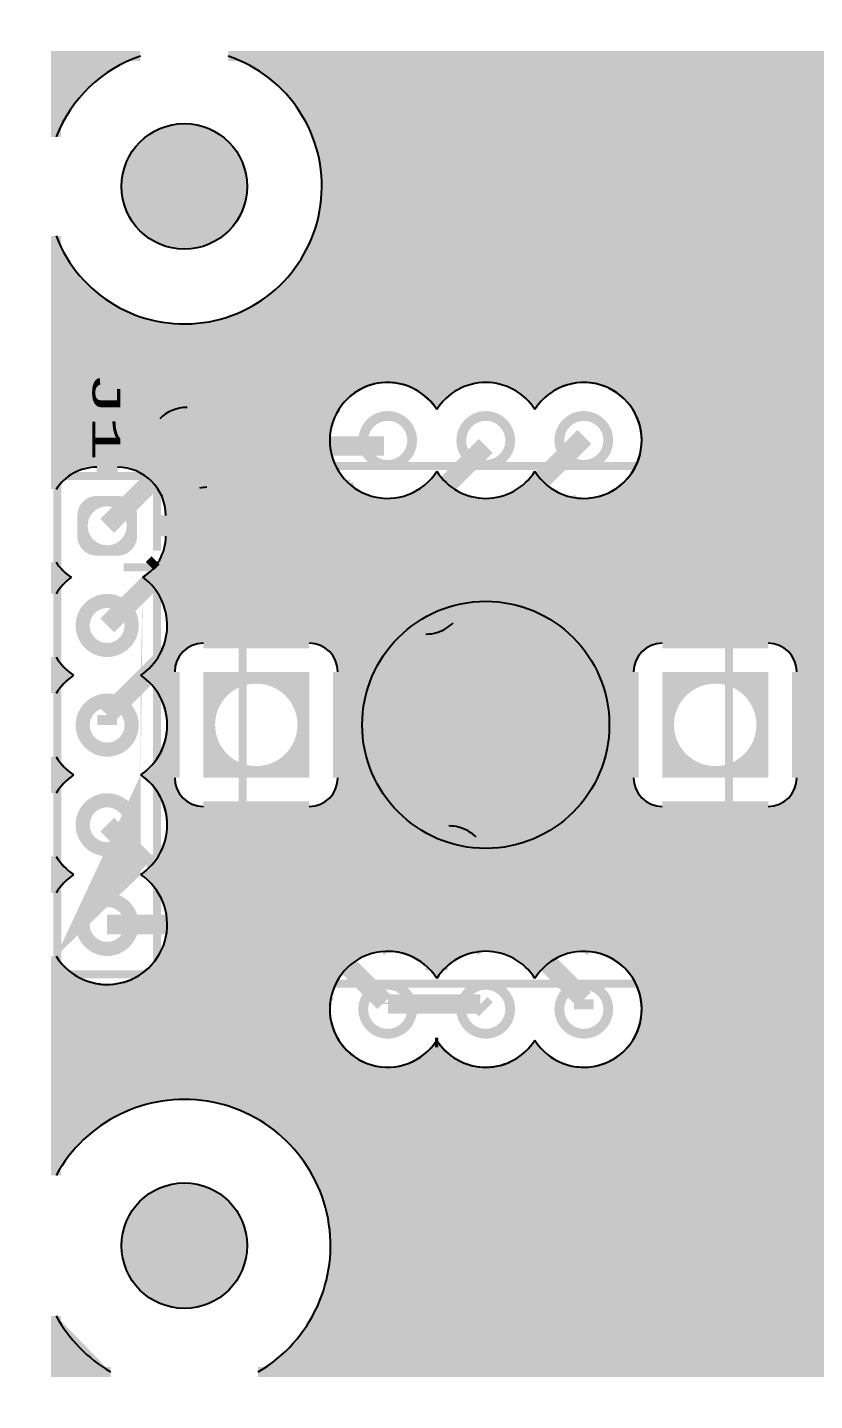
# Model space of a CAD drawing. Extents: x 0 to 40, y 0.1 to 35.1.
# Drawn here: x 0 to 20.07, y 0.05 to 35.05 of the extents above; entities that cross this region are included whole.
import ezdxf
from ezdxf.enums import TextEntityAlignment as Align

# ---------------------------------------------------------------- set-up
doc = ezdxf.new("R2010")
doc.units = 0
for name, color, linetype in [('COPPER_BOTTOM', 1, 'CONTINUOUS'), ('COPPER_TOP', 3, 'CONTINUOUS'), ('LEITERPLATTENUMRISS', 2, 'CONTINUOUS'), ('SIEBDRUCK_OBEN', 4, 'CONTINUOUS'), ('SIEBDRUCK_UNTEN', 6, 'CONTINUOUS')]:
    doc.layers.add(name, color=color, linetype=linetype)
doc.styles.add('MONOTxtStyle', font='monotxt')

msp = doc.modelspace()

# ---------------------------------------------------------------- hatches: boundary and pattern name
at = {"layer": 'COPPER_BOTTOM'}
h = msp.add_hatch(color=1, dxfattribs=at)
edge = h.paths.add_edge_path()
edge.add_line((5.119275, 34.321483), (34.880725, 34.321483))
edge.add_arc((36, 31), 3.505, 108.622807, 338.876439)
edge.add_line((39.269483, 29.736867), (39.269483, 23.446669))
edge.add_arc((38.364541, 22.613049), 1.230383, 42.65084, 90)
edge.add_line((38.364541, 23.843432), (37.995199, 23.843432))
edge.add_line((37.995199, 23.843432), (36.646281, 25.19236))
edge.add_arc((35.95126, 24.49901), 0.981727, 44.931019, 90)
edge.add_line((35.95126, 25.480737), (32.074515, 25.480737))
edge.add_arc((30.948, 24.525492), 1.477, 40.29677, 147.812574)
edge.add_arc((28.448, 24.525492), 1.477, 32.187426, 147.812574)
edge.add_arc((25.948, 24.525492), 1.477, 32.187426, 268.161929)
edge.add_line((25.900625, 23.049252), (28.816064, 20.133814))
edge.add_arc((29.51025, 20.827999), 0.981727, 225, 270.064095)
edge.add_line((29.511348, 19.846273), (34.391354, 19.846273))
edge.add_line((34.391354, 19.846273), (34.881618, 19.356009))
edge.add_line((34.881618, 19.356009), (32.948, 19.356009))
edge.add_arc((32.948, 18.625492), 0.730517, 90, 180)
edge.add_line((32.217483, 18.625492), (32.217483, 15.925492))
edge.add_arc((32.948, 15.925492), 0.730517, 180, 270)
edge.add_line((32.948, 15.194975), (35.648, 15.194975))
edge.add_arc((35.648, 15.925492), 0.730517, 270, 0)
edge.add_line((36.378517, 15.925492), (36.378517, 17.85911))
edge.add_line((36.378517, 17.85911), (36.611035, 17.626592))
edge.add_arc((38.1, 17.268508), 1.531418, 166.477609, 236.026567)
edge.add_arc((38.1, 14.728508), 1.531418, 123.973433, 181.282307)
edge.add_line((36.568966, 14.694237), (29.71451, 14.694237))
edge.add_arc((29.71451, 13.71251), 0.981727, 90, 104.735366)
edge.add_arc((29.714509, 13.71251), 0.981727, 104.735284, 135)
edge.add_line((29.020323, 14.406695), (26.107484, 11.493856))
edge.add_arc((25.948, 10.025492), 1.477, 83.801222, 327.812574)
edge.add_arc((28.448, 10.025492), 1.477, 212.187426, 324.997793)
edge.add_line((29.657855, 9.178273), (29.738145, 9.178273))
edge.add_arc((30.948, 10.025492), 1.477, 215.002207, 8.358372)
edge.add_line((32.409312, 10.240195), (33.37939, 11.210273))
edge.add_line((33.37939, 11.210273), (36.92174, 11.210273))
edge.add_arc((38.1, 12.188508), 1.531418, 219.700703, 319.787946)
edge.add_line((39.269483, 11.199796), (39.269483, 5.263133))
edge.add_arc((36, 4), 3.505, 21.123561, 246.631015)
edge.add_line((34.609738, 0.782517), (5.881045, 0.782517))
edge.add_arc((4, 4), 3.727, 300.311949, 151.311503)
edge.add_line((0.730517, 5.789137), (0.730517, 11.381425))
edge.add_arc((2.032, 12.188508), 1.531418, 211.804115, 320.129302)
edge.add_line((3.207353, 11.206781), (6.705355, 11.206783))
edge.add_line((6.705355, 11.206783), (7.716798, 10.195339))
edge.add_arc((9.184, 10.025492), 1.477, 173.396683, 324.997793)
edge.add_line((10.393855, 9.178273), (10.474145, 9.178273))
edge.add_arc((11.684, 10.025492), 1.477, 215.002207, 327.812574)
edge.add_arc((14.184, 10.025492), 1.477, 212.187426, 83.161131)
edge.add_line((14.359878, 11.491983), (11.442508, 14.409352))
edge.add_arc((10.74749, 13.716), 0.981727, 44.931232, 75.87864)
edge.add_arc((10.747489, 13.716), 0.981727, 75.87856, 90.047414)
edge.add_line((10.746676, 14.697727), (3.563109, 14.697727))
edge.add_arc((2.032, 14.728508), 1.531418, 358.848296, 56.026567)
edge.add_arc((2.032, 17.268508), 1.531418, 303.973433, 13.41413)
edge.add_line((3.521639, 17.623778), (3.753483, 17.855622))
edge.add_line((3.753483, 17.855622), (3.753483, 15.925492))
edge.add_arc((4.484, 15.925492), 0.730517, 180, 270)
edge.add_line((4.484, 15.194975), (7.184, 15.194975))
edge.add_arc((7.184, 15.925492), 0.730517, 270, 0)
edge.add_line((7.914517, 15.925492), (7.914517, 18.625492))
edge.add_arc((7.184, 18.625492), 0.730517, 0, 90)
edge.add_line((7.184, 19.356009), (5.25387, 19.356009))
edge.add_line((5.25387, 19.356009), (5.486644, 19.588783))
edge.add_line((5.486644, 19.588783), (10.155575, 19.588783))
edge.add_arc((10.156509, 20.57051), 0.981727, 269.945503, 287.093807)
edge.add_arc((10.15651, 20.57051), 0.981727, 287.093718, 315.068768)
edge.add_line((10.851528, 19.877158), (14.030827, 23.056456))
edge.add_arc((14.184, 24.525492), 1.477, 264.047395, 147.812574)
edge.add_arc((11.684, 24.525492), 1.477, 32.187426, 147.812574)
edge.add_arc((9.184, 24.525492), 1.477, 32.187426, 145.327874)
edge.add_line((7.969284, 25.365727), (4.068548, 25.365727))
edge.add_arc((4.067492, 24.384001), 0.981727, 89.938348, 135)
edge.add_line((3.373306, 25.078186), (2.138551, 23.843432))
edge.add_line((2.138551, 23.843432), (1.767459, 23.843432))
edge.add_arc((1.767459, 22.613049), 1.230383, 90, 147.43484)
edge.add_line((0.730517, 23.275313), (0.730517, 29.736867))
edge.add_arc((4, 31), 3.505, 201.123561, 71.377193)
edge = h.paths.add_edge_path()
edge.add_arc((21.248, 18.625492), 0.730517, 90, 180)
edge.add_line((20.517483, 18.625492), (20.517483, 15.925492))
edge.add_arc((21.248, 15.925492), 0.730517, 180, 270)
edge.add_line((21.248, 15.194975), (23.948, 15.194975))
edge.add_arc((23.948, 15.925492), 0.730517, 270, 0)
edge.add_line((24.678517, 15.925492), (24.678517, 18.625492))
edge.add_arc((23.948, 18.625492), 0.730517, 0, 90)
edge.add_line((23.948, 19.356009), (21.248, 19.356009))
edge = h.paths.add_edge_path()
edge.add_line((16.184, 15.194975), (18.884, 15.194975))
edge.add_arc((18.884, 15.925492), 0.730517, 270, 0)
edge.add_line((19.614517, 15.925492), (19.614517, 18.625492))
edge.add_arc((18.884, 18.625492), 0.730517, 0, 90)
edge.add_line((18.884, 19.356009), (16.184, 19.356009))
edge.add_arc((16.184, 18.625492), 0.730517, 90, 180)
edge.add_line((15.453483, 18.625492), (15.453483, 15.925492))
edge.add_arc((16.184, 15.925492), 0.730517, 180, 270)
h = msp.add_hatch(color=1, dxfattribs=at)
edge = h.paths.add_edge_path()
edge.add_line((0.730517, 32.263133), (0.730517, 34.321483))
edge.add_line((0.730517, 34.321483), (2.880725, 34.321483))
edge.add_arc((4, 31), 3.505, 108.622807, 158.876439)
h = msp.add_hatch(color=255, dxfattribs=at)
edge = h.paths.add_edge_path()
edge.add_arc((4, 31), 1.6, 0, 360)
h = msp.add_hatch(color=256, dxfattribs=at)
edge = h.paths.add_edge_path()
edge.add_arc((9.184, 24.525492), 0.75, 0, 360)
edge = h.paths.add_edge_path()
edge.add_arc((9.184, 24.525492), 0.5, 0, 360)
h = msp.add_hatch(color=256, dxfattribs=at)
edge = h.paths.add_edge_path()
edge.add_arc((11.684, 24.525492), 0.75, 0, 360)
edge = h.paths.add_edge_path()
edge.add_arc((11.684, 24.525492), 0.5, 0, 360)
h = msp.add_hatch(color=256, dxfattribs=at)
edge = h.paths.add_edge_path()
edge.add_arc((14.184, 24.525492), 0.75, 0, 360)
edge = h.paths.add_edge_path()
edge.add_arc((14.184, 24.525492), 0.5, 0, 360)
h = msp.add_hatch(color=256, dxfattribs=at)
edge = h.paths.add_edge_path()
edge.add_line((1.27, 22.613049), (1.27, 22.083967))
edge.add_arc((1.767459, 22.083967), 0.497459, 180, 270)
edge.add_line((1.767459, 21.586508), (2.296541, 21.586508))
edge.add_arc((2.296541, 22.083967), 0.497459, 270, 0)
edge.add_line((2.794, 22.083967), (2.794, 22.613049))
edge.add_arc((2.296541, 22.613049), 0.497459, 0, 90)
edge.add_line((2.296541, 23.110508), (1.767459, 23.110508))
edge.add_arc((1.767459, 22.613049), 0.497459, 90, 180)
edge = h.paths.add_edge_path()
edge.add_arc((2.032, 22.348508), 0.497459, 0, 360)
h = msp.add_hatch(color=1, dxfattribs=at)
edge = h.paths.add_edge_path()
edge.add_arc((9.184, 24.525492), 1.477, 229.505937, 234.02224)
edge.add_line((8.316305, 23.330237), (4.572, 23.330237))
edge.add_arc((4.572, 22.34851), 0.981727, 90, 101.045422)
edge.add_line((4.383914, 23.312051), (4.474136, 23.402273))
edge.add_line((4.474136, 23.402273), (8.224882, 23.402273))
h = msp.add_hatch(color=1, dxfattribs=at)
edge = h.paths.add_edge_path()
edge.add_line((0.730517, 20.615591), (0.730517, 21.421703))
edge.add_arc((1.767459, 22.083967), 1.230383, 212.56516, 238.207615)
edge.add_arc((2.032, 19.808508), 1.531418, 126.585553, 148.195885)
h = msp.add_hatch(color=256, dxfattribs=at)
edge = h.paths.add_edge_path()
edge.add_arc((2.032, 19.808508), 0.804418, 0, 360)
edge = h.paths.add_edge_path()
edge.add_arc((2.032, 19.808508), 0.4445, 0, 360)
h = msp.add_hatch(color=1, dxfattribs=at)
edge = h.paths.add_edge_path()
edge.add_line((0.730517, 18.075591), (0.730517, 19.001425))
edge.add_arc((2.032, 19.808508), 1.531418, 211.804115, 236.026567)
edge.add_arc((2.032, 17.268508), 1.531418, 123.973433, 148.195885)
h = msp.add_hatch(color=256, dxfattribs=at)
h.paths.add_polyline_path([(7.184, 15.925492), (4.484, 15.925492), (4.484, 18.625492), (7.184, 18.625492)])
edge = h.paths.add_edge_path()
edge.add_arc((5.834, 17.275492), 1.05, 0, 360)
h = msp.add_hatch(color=256, dxfattribs=at)
h.paths.add_polyline_path([(18.884, 15.925492), (16.184, 15.925492), (16.184, 18.625492), (18.884, 18.625492)])
edge = h.paths.add_edge_path()
edge.add_arc((17.534, 17.275492), 1.05, 0, 360)
h = msp.add_hatch(color=256, dxfattribs=at)
edge = h.paths.add_edge_path()
edge.add_arc((2.032, 17.268508), 0.804418, 0, 360)
edge = h.paths.add_edge_path()
edge.add_arc((2.032, 17.268508), 0.4445, 0, 360)
h = msp.add_hatch(color=1, dxfattribs=at)
edge = h.paths.add_edge_path()
edge.add_line((0.730517, 15.535591), (0.730517, 16.461425))
edge.add_arc((2.032, 17.268508), 1.531418, 211.804115, 236.026567)
edge.add_arc((2.032, 14.728508), 1.531418, 123.973433, 148.195885)
h = msp.add_hatch(color=256, dxfattribs=at)
edge = h.paths.add_edge_path()
edge.add_arc((2.032, 14.728508), 0.804418, 0, 360)
edge = h.paths.add_edge_path()
edge.add_arc((2.032, 14.728508), 0.4445, 0, 360)
h = msp.add_hatch(color=1, dxfattribs=at)
edge = h.paths.add_edge_path()
edge.add_arc((2.032, 12.188508), 1.531418, 123.973433, 148.195885)
edge.add_line((0.730517, 12.995591), (0.730517, 13.921425))
edge.add_arc((2.032, 14.728508), 1.531418, 211.804115, 236.026567)
h = msp.add_hatch(color=256, dxfattribs=at)
edge = h.paths.add_edge_path()
edge.add_arc((2.032, 12.188508), 0.804418, 0, 360)
edge = h.paths.add_edge_path()
edge.add_arc((2.032, 12.188508), 0.4445, 0, 360)
h = msp.add_hatch(color=1, dxfattribs=at)
edge = h.paths.add_edge_path()
edge.add_line((10.716762, 11.141727), (10.151238, 11.141727))
edge.add_arc((9.184, 10.025492), 1.477, 49.090487, 89.907265)
edge.add_line((9.186391, 11.50249), (7.954608, 12.734273))
edge.add_line((7.954608, 12.734273), (10.340844, 12.734273))
edge.add_line((10.340844, 12.734273), (11.57654, 11.498578))
edge.add_arc((11.684, 10.025492), 1.477, 94.172285, 130.909513)
h = msp.add_hatch(color=256, dxfattribs=at)
edge = h.paths.add_edge_path()
edge.add_arc((9.184, 10.025492), 0.75, 0, 360)
edge = h.paths.add_edge_path()
edge.add_arc((9.184, 10.025492), 0.5, 0, 360)
h = msp.add_hatch(color=256, dxfattribs=at)
edge = h.paths.add_edge_path()
edge.add_arc((11.684, 10.025492), 0.75, 0, 360)
edge = h.paths.add_edge_path()
edge.add_arc((11.684, 10.025492), 0.5, 0, 360)
h = msp.add_hatch(color=256, dxfattribs=at)
edge = h.paths.add_edge_path()
edge.add_arc((14.184, 10.025492), 0.75, 0, 360)
edge = h.paths.add_edge_path()
edge.add_arc((14.184, 10.025492), 0.5, 0, 360)
h = msp.add_hatch(color=255, dxfattribs=at)
edge = h.paths.add_edge_path()
edge.add_arc((4, 4), 1.6, 0, 360)
h = msp.add_hatch(color=1, dxfattribs=at)
edge = h.paths.add_edge_path()
edge.add_arc((4, 4), 3.727, 208.688497, 239.688051)
edge.add_line((2.118955, 0.782517), (0.730517, 0.782517))
edge.add_line((0.730517, 0.782517), (0.730517, 2.210863))
at = {"layer": 'COPPER_TOP'}
h = msp.add_hatch(color=3, dxfattribs=at)
edge = h.paths.add_edge_path()
edge.add_line((34.880725, 34.321483), (5.119275, 34.321483))
edge.add_arc((4, 31), 3.505, 201.123561, 71.377193, ccw=False)
edge.add_line((0.730517, 29.736867), (0.730517, 23.275313))
edge.add_arc((1.767459, 22.613049), 1.230383, 90, 147.43484, ccw=False)
edge.add_line((1.767459, 23.843432), (2.296541, 23.843432))
edge.add_arc((2.296541, 22.613049), 1.230383, 0, 90, ccw=False)
edge.add_line((3.526924, 22.613049), (3.526924, 22.083967))
edge.add_arc((2.296541, 22.083967), 1.230383, 301.792385, 0, ccw=False)
edge.add_arc((2.032, 19.808508), 1.531418, 303.973433, 53.414447, ccw=False)
edge.add_arc((2.032, 17.268508), 1.531418, 303.973433, 56.026567, ccw=False)
edge.add_arc((2.032, 14.728508), 1.531418, 303.973433, 56.026567, ccw=False)
edge.add_arc((2.032, 12.188508), 1.531418, 211.804115, 56.026567, ccw=False)
edge.add_line((0.730517, 11.381425), (0.730517, 5.789137))
edge.add_arc((4, 4), 3.727, 300.311949, 151.311503, ccw=False)
edge.add_line((5.881045, 0.782517), (34.609738, 0.782517))
edge.add_arc((36, 4), 3.505, 21.123561, 246.631015, ccw=False)
edge.add_line((39.269483, 5.263133), (39.269483, 11.199796))
edge.add_arc((38.1, 12.188508), 1.531418, 123.973433, 319.787946, ccw=False)
edge.add_arc((38.1, 14.728508), 1.531418, 123.973433, 236.026567, ccw=False)
edge.add_arc((38.1, 17.268508), 1.531418, 123.973433, 236.026567, ccw=False)
edge.add_arc((38.1, 19.808508), 1.531418, 126.585553, 236.026567, ccw=False)
edge.add_arc((37.835459, 22.083967), 1.230383, 180, 238.207615, ccw=False)
edge.add_line((36.605076, 22.083967), (36.605076, 22.613049))
edge.add_arc((37.835459, 22.613049), 1.230383, 90, 180, ccw=False)
edge.add_line((37.835459, 23.843432), (38.364541, 23.843432))
edge.add_arc((38.364541, 22.613049), 1.230383, 42.65084, 90, ccw=False)
edge.add_line((39.269483, 23.446669), (39.269483, 29.736867))
edge.add_arc((36, 31), 3.505, 108.622807, 338.876439, ccw=False)
edge = h.paths.add_edge_path()
edge.add_arc((14.184, 10.025492), 1.477, 212.187426, 147.812574, ccw=False)
edge.add_arc((11.684, 10.025492), 1.477, 212.187426, 327.812574, ccw=False)
edge.add_arc((9.184, 10.025492), 1.477, 32.187426, 327.812574, ccw=False)
edge.add_arc((11.684, 10.025492), 1.477, 32.187426, 147.812574, ccw=False)
edge = h.paths.add_edge_path()
edge.add_arc((4.484, 15.925492), 0.730517, 180, 270, ccw=False)
edge.add_line((3.753483, 15.925492), (3.753483, 18.625492))
edge.add_arc((4.484, 18.625492), 0.730517, 90, 180, ccw=False)
edge.add_line((4.484, 19.356009), (7.184, 19.356009))
edge.add_arc((7.184, 18.625492), 0.730517, 0, 90, ccw=False)
edge.add_line((7.914517, 18.625492), (7.914517, 15.925492))
edge.add_arc((7.184, 15.925492), 0.730517, 270, 0, ccw=False)
edge.add_line((7.184, 15.194975), (4.484, 15.194975))
edge = h.paths.add_edge_path()
edge.add_arc((16.184, 15.925492), 0.730517, 180, 270, ccw=False)
edge.add_line((15.453483, 15.925492), (15.453483, 18.625492))
edge.add_arc((16.184, 18.625492), 0.730517, 90, 180, ccw=False)
edge.add_line((16.184, 19.356009), (18.884, 19.356009))
edge.add_arc((18.884, 18.625492), 0.730517, 0, 90, ccw=False)
edge.add_line((19.614517, 18.625492), (19.614517, 15.925492))
edge.add_arc((18.884, 15.925492), 0.730517, 270, 0, ccw=False)
edge.add_line((18.884, 15.194975), (16.184, 15.194975))
edge = h.paths.add_edge_path()
edge.add_arc((14.184, 24.525492), 1.477, 212.187426, 147.812574, ccw=False)
edge.add_arc((11.684, 24.525492), 1.477, 212.187426, 327.812574, ccw=False)
edge.add_arc((9.184, 24.525492), 1.477, 32.187426, 327.812574, ccw=False)
edge.add_arc((11.684, 24.525492), 1.477, 32.187426, 147.812574, ccw=False)
edge = h.paths.add_edge_path()
edge.add_arc((30.948, 10.025492), 1.477, 212.187426, 147.812574, ccw=False)
edge.add_arc((28.448, 10.025492), 1.477, 212.187426, 327.812574, ccw=False)
edge.add_arc((25.948, 10.025492), 1.477, 32.187426, 327.812574, ccw=False)
edge.add_arc((28.448, 10.025492), 1.477, 32.187426, 147.812574, ccw=False)
edge = h.paths.add_edge_path()
edge.add_arc((21.248, 15.925492), 0.730517, 180, 270, ccw=False)
edge.add_line((20.517483, 15.925492), (20.517483, 18.625492))
edge.add_arc((21.248, 18.625492), 0.730517, 90, 180, ccw=False)
edge.add_line((21.248, 19.356009), (23.948, 19.356009))
edge.add_arc((23.948, 18.625492), 0.730517, 0, 90, ccw=False)
edge.add_line((24.678517, 18.625492), (24.678517, 15.925492))
edge.add_arc((23.948, 15.925492), 0.730517, 270, 0, ccw=False)
edge.add_line((23.948, 15.194975), (21.248, 15.194975))
edge = h.paths.add_edge_path()
edge.add_arc((32.948, 15.925492), 0.730517, 180, 270, ccw=False)
edge.add_line((32.217483, 15.925492), (32.217483, 18.625492))
edge.add_arc((32.948, 18.625492), 0.730517, 90, 180, ccw=False)
edge.add_line((32.948, 19.356009), (35.648, 19.356009))
edge.add_arc((35.648, 18.625492), 0.730517, 0, 90, ccw=False)
edge.add_line((36.378517, 18.625492), (36.378517, 15.925492))
edge.add_arc((35.648, 15.925492), 0.730517, 270, 0, ccw=False)
edge.add_line((35.648, 15.194975), (32.948, 15.194975))
edge = h.paths.add_edge_path()
edge.add_arc((30.948, 24.525492), 1.477, 212.187426, 147.812574, ccw=False)
edge.add_arc((28.448, 24.525492), 1.477, 212.187426, 327.812574, ccw=False)
edge.add_arc((25.948, 24.525492), 1.477, 32.187426, 327.812574, ccw=False)
edge.add_arc((28.448, 24.525492), 1.477, 32.187426, 147.812574, ccw=False)
h = msp.add_hatch(color=3, dxfattribs=at)
edge = h.paths.add_edge_path()
edge.add_line((0.730517, 32.263133), (0.730517, 34.321483))
edge.add_line((0.730517, 34.321483), (2.880725, 34.321483))
edge.add_arc((4, 31), 3.505, 108.622807, 158.876439)
h = msp.add_hatch(color=255, dxfattribs=at)
edge = h.paths.add_edge_path()
edge.add_arc((4, 31), 1.6, 0, 360)
h = msp.add_hatch(color=256, dxfattribs=at)
edge = h.paths.add_edge_path()
edge.add_arc((9.184, 24.525492), 0.75, 0, 360)
edge = h.paths.add_edge_path()
edge.add_arc((9.184, 24.525492), 0.5, 0, 360)
h = msp.add_hatch(color=256, dxfattribs=at)
edge = h.paths.add_edge_path()
edge.add_arc((11.684, 24.525492), 0.75, 0, 360)
edge = h.paths.add_edge_path()
edge.add_arc((11.684, 24.525492), 0.5, 0, 360)
h = msp.add_hatch(color=256, dxfattribs=at)
edge = h.paths.add_edge_path()
edge.add_arc((14.184, 24.525492), 0.75, 0, 360)
edge = h.paths.add_edge_path()
edge.add_arc((14.184, 24.525492), 0.5, 0, 360)
h = msp.add_hatch(color=256, dxfattribs=at)
edge = h.paths.add_edge_path()
edge.add_line((1.27, 22.613049), (1.27, 22.083967))
edge.add_arc((1.767459, 22.083967), 0.497459, 180, 270)
edge.add_line((1.767459, 21.586508), (2.296541, 21.586508))
edge.add_arc((2.296541, 22.083967), 0.497459, 270, 0)
edge.add_line((2.794, 22.083967), (2.794, 22.613049))
edge.add_arc((2.296541, 22.613049), 0.497459, 0, 90)
edge.add_line((2.296541, 23.110508), (1.767459, 23.110508))
edge.add_arc((1.767459, 22.613049), 0.497459, 90, 180)
edge = h.paths.add_edge_path()
edge.add_arc((2.032, 22.348508), 0.497459, 0, 360)
h = msp.add_hatch(color=3, dxfattribs=at)
edge = h.paths.add_edge_path()
edge.add_arc((1.767459, 22.083967), 1.230383, 212.56516, 238.207615, ccw=False)
edge.add_line((0.730517, 21.421703), (0.730517, 20.615591))
edge.add_arc((2.032, 19.808508), 1.531418, 126.585553, 148.195885, ccw=False)
h = msp.add_hatch(color=256, dxfattribs=at)
edge = h.paths.add_edge_path()
edge.add_arc((2.032, 19.808508), 0.804418, 0, 360)
edge = h.paths.add_edge_path()
edge.add_arc((2.032, 19.808508), 0.4445, 0, 360)
h = msp.add_hatch(color=3, dxfattribs=at)
edge = h.paths.add_edge_path()
edge.add_arc((2.032, 19.808508), 1.531418, 211.804115, 236.026567, ccw=False)
edge.add_line((0.730517, 19.001425), (0.730517, 18.075591))
edge.add_arc((2.032, 17.268508), 1.531418, 123.973433, 148.195885, ccw=False)
h = msp.add_hatch(color=256, dxfattribs=at)
h.paths.add_polyline_path([(7.184, 15.925492), (4.484, 15.925492), (4.484, 18.625492), (7.184, 18.625492)])
edge = h.paths.add_edge_path()
edge.add_arc((5.834, 17.275492), 1.05, 0, 360)
h = msp.add_hatch(color=256, dxfattribs=at)
h.paths.add_polyline_path([(18.884, 15.925492), (16.184, 15.925492), (16.184, 18.625492), (18.884, 18.625492)])
edge = h.paths.add_edge_path()
edge.add_arc((17.534, 17.275492), 1.05, 0, 360)
h = msp.add_hatch(color=256, dxfattribs=at)
edge = h.paths.add_edge_path()
edge.add_arc((2.032, 17.268508), 0.804418, 0, 360)
edge = h.paths.add_edge_path()
edge.add_arc((2.032, 17.268508), 0.4445, 0, 360)
h = msp.add_hatch(color=3, dxfattribs=at)
edge = h.paths.add_edge_path()
edge.add_arc((2.032, 17.268508), 1.531418, 211.804115, 236.026567, ccw=False)
edge.add_line((0.730517, 16.461425), (0.730517, 15.535591))
edge.add_arc((2.032, 14.728508), 1.531418, 123.973433, 148.195885, ccw=False)
h = msp.add_hatch(color=256, dxfattribs=at)
edge = h.paths.add_edge_path()
edge.add_arc((2.032, 14.728508), 0.804418, 0, 360)
edge = h.paths.add_edge_path()
edge.add_arc((2.032, 14.728508), 0.4445, 0, 360)
h = msp.add_hatch(color=3, dxfattribs=at)
edge = h.paths.add_edge_path()
edge.add_arc((2.032, 14.728508), 1.531418, 211.804115, 236.026567, ccw=False)
edge.add_line((0.730517, 13.921425), (0.730517, 12.995591))
edge.add_arc((2.032, 12.188508), 1.531418, 123.973433, 148.195885, ccw=False)
h = msp.add_hatch(color=256, dxfattribs=at)
edge = h.paths.add_edge_path()
edge.add_arc((2.032, 12.188508), 0.804418, 0, 360)
edge = h.paths.add_edge_path()
edge.add_arc((2.032, 12.188508), 0.4445, 0, 360)
h = msp.add_hatch(color=256, dxfattribs=at)
edge = h.paths.add_edge_path()
edge.add_arc((9.184, 10.025492), 0.75, 0, 360)
edge = h.paths.add_edge_path()
edge.add_arc((9.184, 10.025492), 0.5, 0, 360)
h = msp.add_hatch(color=256, dxfattribs=at)
edge = h.paths.add_edge_path()
edge.add_arc((11.684, 10.025492), 0.75, 0, 360)
edge = h.paths.add_edge_path()
edge.add_arc((11.684, 10.025492), 0.5, 0, 360)
h = msp.add_hatch(color=256, dxfattribs=at)
edge = h.paths.add_edge_path()
edge.add_arc((14.184, 10.025492), 0.75, 0, 360)
edge = h.paths.add_edge_path()
edge.add_arc((14.184, 10.025492), 0.5, 0, 360)
h = msp.add_hatch(color=255, dxfattribs=at)
edge = h.paths.add_edge_path()
edge.add_arc((4, 4), 1.6, 0, 360)
h = msp.add_hatch(color=3, dxfattribs=at)
edge = h.paths.add_edge_path()
edge.add_line((0.730517, 2.210863), (0.730517, 0.782517))
edge.add_line((0.730517, 0.782517), (2.118955, 0.782517))
edge.add_arc((4, 4), 3.727, 208.688497, 239.688051, ccw=False)
at = {"layer": 'LEITERPLATTENUMRISS'}
h = msp.add_hatch(color=255, dxfattribs=at)
edge = h.paths.add_edge_path()
edge.add_arc((4, 31), 1.6, 0, 360)
h = msp.add_hatch(color=255, dxfattribs=at)
edge = h.paths.add_edge_path()
edge.add_arc((4, 4), 1.6, 0, 360)
at = {"layer": 'SIEBDRUCK_OBEN'}
h = msp.add_hatch(color=255, dxfattribs=at)
edge = h.paths.add_edge_path()
edge.add_arc((4, 31), 1.6, 0, 360)
h = msp.add_hatch(color=255, dxfattribs=at)
edge = h.paths.add_edge_path()
edge.add_arc((4, 4), 1.6, 0, 360)
at = {"layer": 'SIEBDRUCK_UNTEN'}
h = msp.add_hatch(color=255, dxfattribs=at)
edge = h.paths.add_edge_path()
edge.add_arc((4, 31), 1.6, 0, 360)
h = msp.add_hatch(color=255, dxfattribs=at)
edge = h.paths.add_edge_path()
edge.add_arc((4, 4), 1.6, 0, 360)

# ---------------------------------------------------------------- linework, layer by layer
at = {"layer": 'COPPER_BOTTOM', "color": 1}
for points, const_width in [([(0.730517, 32.263133), (0.730517, 34.321483), (2.880725, 34.321483)], 0.254), ([(5.119275, 34.321483), (34.880725, 34.321483)], 0.254), ([(0.730517, 23.275313), (0.730517, 29.736867)], 0.254), ([(3.373306, 25.078186), (2.138551, 23.843432), (1.767459, 23.843432)], 0.254), ([(7.969284, 25.365727), (4.068548, 25.365727)], 0.254), ([(10.15651, 20.57051), (14.198365, 24.612365)], 0.5), ([(2.032, 22.348508), (4.067492, 24.384)], 0.5), ([(4.067492, 24.384), (9.093254, 24.384)], 0.5), ([(9.64851, 22.34851), (11.684, 24.384)], 0.5), ([(4.383914, 23.312051), (4.474136, 23.402273), (8.224882, 23.402273)], 0.254), ([(8.316305, 23.330237), (4.572, 23.330237)], 0.254), ([(10.851528, 19.877158), (14.030827, 23.056456)], 0.254), ([(4.572, 22.34851), (2.032, 19.808508)], 0.5), ([(4.572, 22.34851), (9.64851, 22.34851)], 0.5), ([(0.730517, 20.615591), (0.730517, 21.421703)], 0.254), ([(2.032, 17.52251), (5.08, 20.57051)], 0.5), ([(5.08, 20.57051), (10.15651, 20.57051)], 0.5), ([(7.184, 19.356009), (5.25387, 19.356009), (5.486644, 19.588783), (10.155575, 19.588783)], 0.254), ([(18.884, 19.356009), (16.184, 19.356009)], 0.254), ([(0.730517, 18.075591), (0.730517, 19.001425)], 0.254), ([(7.914517, 15.925492), (7.914517, 18.625492)], 0.254), ([(15.453483, 18.625492), (15.453483, 15.925492)], 0.254), ([(19.614517, 15.925492), (19.614517, 18.625492)], 0.254), ([(3.521639, 17.623778), (3.753483, 17.855622), (3.753483, 15.925492)], 0.254), ([(2.032, 17.52251), (2.032, 17.26851)], 0.5), ([(0.730517, 15.535591), (0.730517, 16.461425)], 0.254), ([(4.484, 15.194975), (7.184, 15.194975)], 0.254), ([(16.184, 15.194975), (18.884, 15.194975)], 0.254), ([(3.04975, 13.716), (2.033746, 14.732)], 0.5), ([(10.746676, 14.697727), (3.563109, 14.697727)], 0.254), ([(14.359878, 11.491983), (11.442508, 14.409352)], 0.254), ([(0.730517, 12.995591), (0.730517, 13.921425)], 0.254), ([(10.74749, 13.716), (3.04975, 13.716)], 0.5), ([(14.184, 10.27949), (10.74749, 13.716)], 0.5), ([(9.186391, 11.50249), (7.954608, 12.734273), (10.340844, 12.734273), (11.57654, 11.498578)], 0.254), ([(7.112, 12.18851), (2.032, 12.188508)], 0.5), ([(7.112, 12.18851), (9.09675, 10.20376)], 0.5), ([(0.730517, 5.789137), (0.730517, 11.381425)], 0.254), ([(3.207353, 11.206781), (6.705355, 11.206783), (7.716798, 10.195339)], 0.254), ([(10.716762, 11.141727), (10.151238, 11.141727)], 0.254), ([(14.184, 10.27949), (14.184, 10.025492)], 0.5), ([(9.09675, 10.20376), (9.09675, 10.16)], 0.5), ([(11.549492, 10.16), (9.191254, 10.16)], 0.5), ([(11.684, 10.025492), (11.549492, 10.16)], 0.5), ([(10.393855, 9.178273), (10.474145, 9.178273)], 0.254), ([(2.118955, 0.782517), (0.730517, 0.782517), (0.730517, 2.210863)], 0.254), ([(34.609738, 0.782517), (5.881045, 0.782517)], 0.254)]:
    msp.add_lwpolyline(points, dxfattribs=dict(at, const_width=const_width))
at = {"layer": 'COPPER_BOTTOM', "color": 255}
for centre in [(4, 31), (4, 4)]:
    msp.add_circle(centre, 1.6, dxfattribs=at)
at = {"layer": 'COPPER_BOTTOM', "color": 1}
for centre, radius, start, end in [((4, 31), 3.505, 201.123561, 71.377193), ((4, 31), 3.505, 108.622807, 158.876439), ((9.184, 24.525492), 1.477, 32.187426, 145.327874), ((11.684, 24.525492), 1.477, 32.187426, 147.812574), ((14.184, 24.525492), 1.477, 264.047395, 147.812574), ((4.067492, 24.384001), 0.981727, 89.938348, 135), ((1.767459, 22.613049), 1.230383, 90, 147.43484), ((4.572, 22.34851), 0.981727, 90, 101.045422), ((9.184, 24.525492), 1.477, 229.505937, 234.02224), ((1.767459, 22.083967), 1.230383, 212.56516, 238.207615), ((2.032, 19.808508), 1.531418, 126.585553, 148.195885), ((10.156509, 20.57051), 0.981727, 269.945503, 287.093807), ((10.15651, 20.57051), 0.981727, 287.093718, 315.068768), ((7.184, 18.625492), 0.730517, 0, 90), ((16.184, 18.625492), 0.730517, 90, 180), ((18.884, 18.625492), 0.730517, 0, 90), ((2.032, 19.808508), 1.531418, 211.804115, 236.026567), ((2.032, 17.268508), 1.531418, 123.973433, 148.195885), ((2.032, 17.268508), 1.531418, 303.973433, 13.41413), ((2.032, 17.268508), 1.531418, 211.804115, 236.026567), ((2.032, 14.728508), 1.531418, 123.973433, 148.195885), ((2.032, 14.728508), 1.531418, 358.848296, 56.026567), ((4.484, 15.925492), 0.730517, 180, 270), ((7.184, 15.925492), 0.730517, 270, 0), ((16.184, 15.925492), 0.730517, 180, 270), ((18.884, 15.925492), 0.730517, 270, 0), ((10.747489, 13.716), 0.981727, 75.87856, 90.047414), ((10.74749, 13.716), 0.981727, 44.931232, 75.87864), ((2.032, 14.728508), 1.531418, 211.804115, 236.026567), ((2.032, 12.188508), 1.531418, 123.973433, 148.195885), ((2.032, 12.188508), 1.531418, 211.804115, 320.129302), ((9.184, 10.025492), 1.477, 49.090487, 89.907265), ((11.684, 10.025492), 1.477, 94.172285, 130.909513), ((14.184, 10.025492), 1.477, 212.187426, 83.161131), ((9.184, 10.025492), 1.477, 173.396683, 324.997793), ((11.684, 10.025492), 1.477, 215.002207, 327.812574), ((4, 4), 3.727, 300.311949, 151.311503), ((4, 4), 3.727, 208.688497, 239.688051)]:
    msp.add_arc(centre, radius, start, end, dxfattribs=at)
at = {"layer": 'COPPER_TOP', "color": 3, "const_width": 0.254}
for points in [[(0.730517, 32.263133), (0.730517, 34.321483), (2.880725, 34.321483)], [(34.880725, 34.321483), (5.119275, 34.321483)], [(0.730517, 29.736867), (0.730517, 23.275313)], [(1.767459, 23.843432), (2.296541, 23.843432)], [(3.526924, 22.613049), (3.526924, 22.083967)], [(0.730517, 21.421703), (0.730517, 20.615591)], [(4.484, 19.356009), (7.184, 19.356009)], [(16.184, 19.356009), (18.884, 19.356009)], [(0.730517, 19.001425), (0.730517, 18.075591)], [(3.753483, 15.925492), (3.753483, 18.625492)], [(7.914517, 18.625492), (7.914517, 15.925492)], [(15.453483, 15.925492), (15.453483, 18.625492)], [(19.614517, 18.625492), (19.614517, 15.925492)], [(0.730517, 16.461425), (0.730517, 15.535591)], [(7.184, 15.194975), (4.484, 15.194975)], [(18.884, 15.194975), (16.184, 15.194975)], [(0.730517, 13.921425), (0.730517, 12.995591)], [(0.730517, 11.381425), (0.730517, 5.789137)], [(0.730517, 2.210863), (0.730517, 0.782517), (2.118955, 0.782517)], [(5.881045, 0.782517), (34.609738, 0.782517)]]:
    msp.add_lwpolyline(points, dxfattribs=at)
at = {"layer": 'COPPER_TOP', "color": 255}
for centre in [(4, 31), (4, 4)]:
    msp.add_circle(centre, 1.6, dxfattribs=at)
at = {"layer": 'COPPER_TOP', "color": 3}
for centre, radius, start, end in [((4, 31), 3.505, 201.123561, 71.377193), ((4, 31), 3.505, 108.622807, 158.876439), ((9.184, 24.525492), 1.477, 32.187426, 327.812574), ((11.684, 24.525492), 1.477, 32.187426, 147.812574), ((14.184, 24.525492), 1.477, 212.187426, 147.812574), ((1.767459, 22.613049), 1.230383, 90, 147.43484), ((2.296541, 22.613049), 1.230383, 0, 90), ((11.684, 24.525492), 1.477, 212.187426, 327.812574), ((2.296541, 22.083967), 1.230383, 301.792385, 0), ((1.767459, 22.083967), 1.230383, 212.56516, 238.207615), ((2.032, 19.808508), 1.531418, 126.585553, 148.195885), ((2.032, 19.808508), 1.531418, 303.973433, 53.414447), ((4.484, 18.625492), 0.730517, 90, 180), ((7.184, 18.625492), 0.730517, 0, 90), ((16.184, 18.625492), 0.730517, 90, 180), ((18.884, 18.625492), 0.730517, 0, 90), ((2.032, 19.808508), 1.531418, 211.804115, 236.026567), ((2.032, 17.268508), 1.531418, 123.973433, 148.195885), ((2.032, 17.268508), 1.531418, 303.973433, 56.026567), ((2.032, 17.268508), 1.531418, 211.804115, 236.026567), ((2.032, 14.728508), 1.531418, 123.973433, 148.195885), ((2.032, 14.728508), 1.531418, 303.973433, 56.026567), ((4.484, 15.925492), 0.730517, 180, 270), ((7.184, 15.925492), 0.730517, 270, 0), ((16.184, 15.925492), 0.730517, 180, 270), ((18.884, 15.925492), 0.730517, 270, 0), ((2.032, 14.728508), 1.531418, 211.804115, 236.026567), ((2.032, 12.188508), 1.531418, 211.804115, 56.026567), ((2.032, 12.188508), 1.531418, 123.973433, 148.195885), ((9.184, 10.025492), 1.477, 32.187426, 327.812574), ((11.684, 10.025492), 1.477, 32.187426, 147.812574), ((14.184, 10.025492), 1.477, 212.187426, 147.812574), ((11.684, 10.025492), 1.477, 212.187426, 327.812574), ((4, 4), 3.727, 300.311949, 151.311503), ((4, 4), 3.727, 208.688497, 239.688051)]:
    msp.add_arc(centre, radius, start, end, dxfattribs=at)
at = {"layer": 'LEITERPLATTENUMRISS', "color": 2, "const_width": 0.000001}
for points in [[(40, 35.052), (0, 35.052)], [(0, 35.052), (0, 0.052)], [(40, 35.052), (0, 35.052)], [(0, 35.052), (0, 0.052)], [(0, 0.052), (40, 0.052)], [(0, 0.052), (40, 0.052)]]:
    msp.add_lwpolyline(points, dxfattribs=at)
at = {"layer": 'LEITERPLATTENUMRISS', "color": 255}
for centre in [(4, 31), (4, 4)]:
    msp.add_circle(centre, 1.6, dxfattribs=at)
at = {"layer": 'SIEBDRUCK_OBEN', "color": 4, "const_width": 0.2032}
for points in [[(17.884, 23.875492), (5.484, 23.875492)], [(5.484, 23.875492), (5.484, 10.675492)], [(17.884, 10.675492), (17.884, 23.875492)], [(3.302, 23.618508), (0.762, 23.618508)], [(0.762, 10.918508), (0.762, 23.618508)], [(3.302, 21.713506), (3.302, 23.618508)], [(3.302, 21.290176), (2.455333, 21.290176)], [(3.090333, 21.50184), (3.302, 21.290176)], [(3.302, 10.918506), (3.302, 21.078508)], [(3.302, 10.918506), (0.762, 10.918508)], [(5.484, 10.675492), (17.884, 10.675492)]]:
    msp.add_lwpolyline(points, dxfattribs=at)
at = {"layer": 'SIEBDRUCK_OBEN', "color": 255}
for centre in [(4, 31), (4, 4)]:
    msp.add_circle(centre, 1.6, dxfattribs=at)
at = {"layer": 'SIEBDRUCK_OBEN', "color": 4}
msp.add_circle((11.684, 17.275492), 3.15, dxfattribs=at)
at = {"layer": 'SIEBDRUCK_UNTEN', "color": 255}
for centre in [(4, 31), (4, 4)]:
    msp.add_circle(centre, 1.6, dxfattribs=at)

# ---------------------------------------------------------------- texts
at = {"layer": 'SIEBDRUCK_OBEN', "style": 'MONOTxtStyle', "width": 1.866667}
msp.add_text('J1', height=0.705555, rotation=270, dxfattribs=at).set_placement((2.010833, 25.146), align=Align.MIDDLE_CENTER)

doc.saveas('drawing.dxf')
